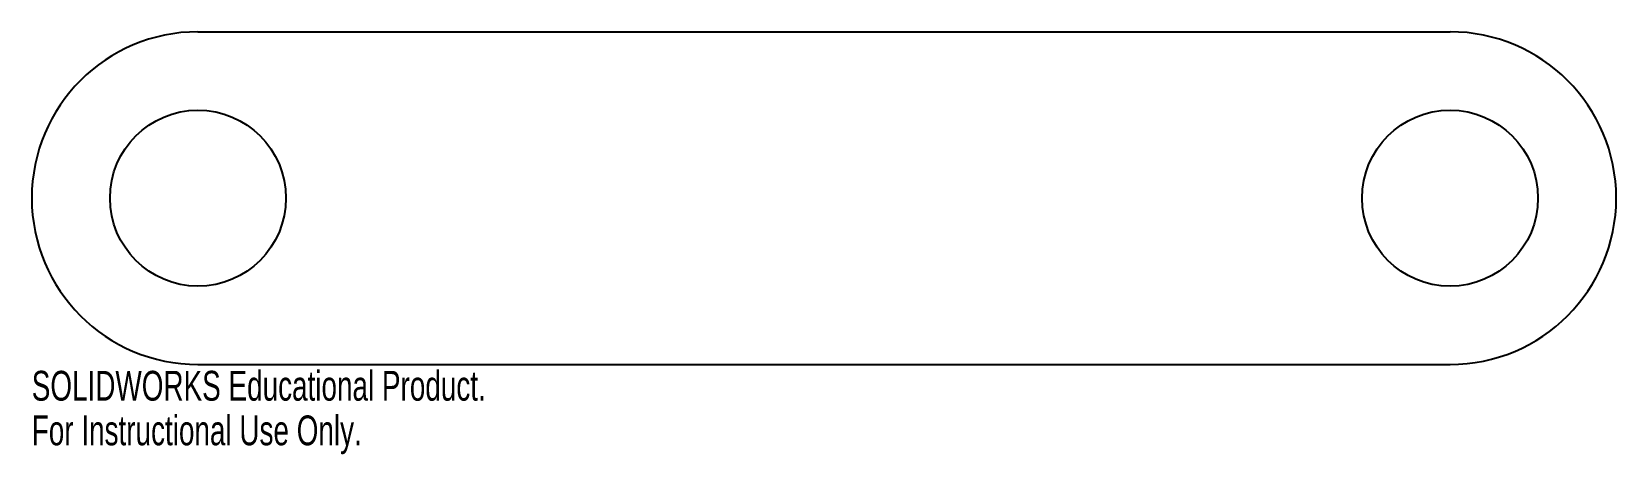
# Model space of a CAD drawing. Header units: inches. Extents: x -1.1 to 9.1, y -1.6 to 1.1.
import ezdxf

# ---------------------------------------------------------------- set-up
doc = ezdxf.new("R2010")
doc.units = ezdxf.units.IN
doc.header["$MEASUREMENT"] = 0
doc.styles.add('SLDTEXTSTYLE0', font='TXT', dxfattribs={"width": 0.7})

msp = doc.modelspace()

# ---------------------------------------------------------------- linework, layer by layer
at = {"color": 7, "linetype": 'Continuous', "lineweight": 25}
for p, q in [((0, 1.062), (8, 1.062)), ((0, -1.062), (8, -1.062))]:
    msp.add_line(p, q, dxfattribs=at)
for centre in [(0, 0), (8, 0)]:
    msp.add_circle(centre, 0.562, dxfattribs=at)
for centre, start, end in [((0, 0), 90, 270), ((8, 0), 270, 90)]:
    msp.add_arc(centre, 1.062, start, end, dxfattribs=at)

# ---------------------------------------------------------------- texts
at = {"color": 7, "linetype": 'Continuous', "char_height": 0.1903, "attachment_point": 1, "style": 'SLDTEXTSTYLE0'}
for s, insert in [('SOLIDWORKS Educational Product.', (-1.062, -1.103)), ('For Instructional Use Only.', (-1.062, -1.388))]:
    msp.add_mtext(s, dxfattribs=dict(at, insert=insert))

doc.saveas('drawing.dxf')
